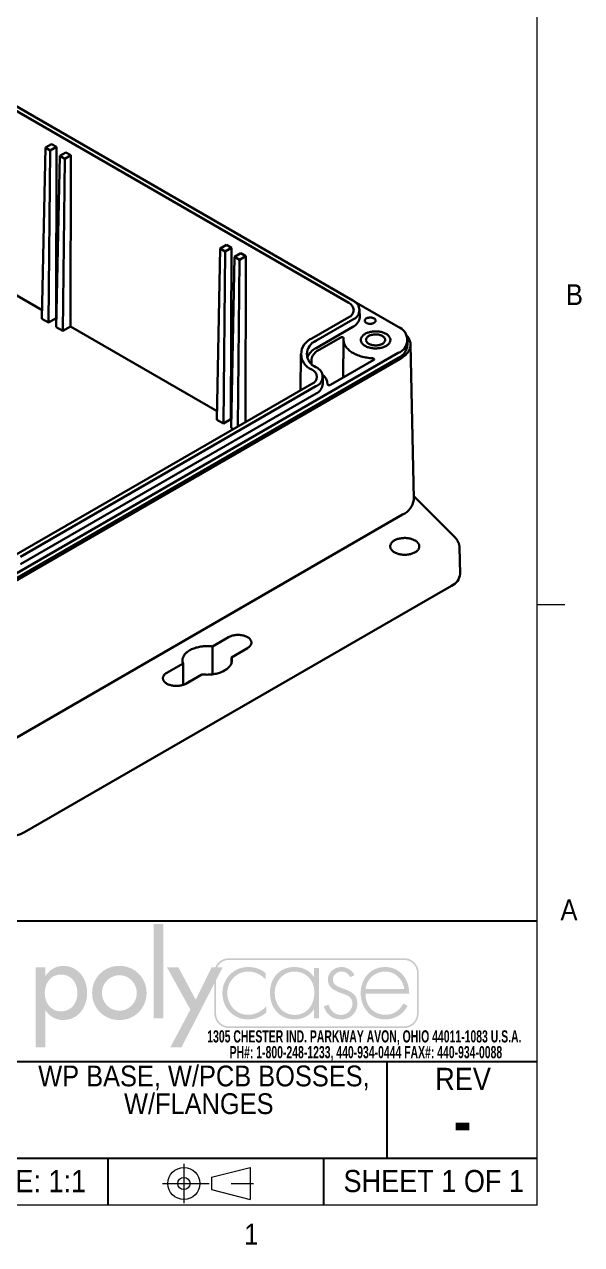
# Model space of a CAD drawing. Header units: inches. Extents: x 0.3 to 21.8, y 0.2 to 16.9.
# Drawn here: x 19.21 to 21.72, y 0.23 to 5.74 of the extents above; entities that cross this region are included whole.
import ezdxf

# ---------------------------------------------------------------- set-up
doc = ezdxf.new("R2010")
doc.units = ezdxf.units.IN
doc.header["$MEASUREMENT"] = 0
doc.linetypes.add('SLD-Center', pattern=[0.75, 0.6, -0.05, 0.05, -0.05])
doc.linetypes.add('SLD-Solid', pattern=[0])
doc.layers.add('FORMAT', color=7, linetype='SLD-Solid')
doc.layers.add('SLD-0', color=7, linetype='SLD-Solid')
doc.styles.add('SLDTEXTSTYLE0', font='GOTHICB.TTF', dxfattribs={"width": 0.639595})
doc.styles.add('SLDTEXTSTYLE1', font='GOTHIC.TTF', dxfattribs={"width": 0.913})
doc.styles.add('SLDTEXTSTYLE2', font='GOTHICB.TTF', dxfattribs={"width": 0.913})

# ---------------------------------------------------------------- blocks, each defined once
blk = doc.blocks.new('ThirdAngleProjectionBlock')
at = {"color": 7, "linetype": 'SLD-Center', "lineweight": 0}
for p, q in [((0.275, 0.506), (0.275, 0)), ((0, 0.253), (1.202, 0.253))]:
    blk.add_line(p, q, dxfattribs=at)
at = {"color": 7, "linetype": 'SLD-Solid', "lineweight": 0}
for p, q in [((0.632, 0.332), (1.13, 0.459)), ((0.632, 0.332), (0.632, 0.174)), ((1.13, 0.459), (1.13, 0.048)), ((0.632, 0.174), (1.13, 0.048))]:
    blk.add_line(p, q, dxfattribs=at)
for radius in [0.206, 0.0789]:
    blk.add_circle((0.275, 0.253), radius, dxfattribs=at)
blk = doc.blocks.new('SW_NOTE_0')
at = {"color": 0, "linetype": 'Continuous', "lineweight": 0, "char_height": 0.055, "attachment_point": 2, "style": 'SLDTEXTSTYLE0'}
for s, insert in [('1305 CHESTER IND. PARKWAY AVON, OHIO 44011-1083 U.S.A. ', (0.7495, 0.0703)), ('PH#: 1-800-248-1233, 440-934-0444 FAX#: 440-934-0088', (0.7564, -0.0009))]:
    blk.add_mtext(s, dxfattribs=dict(at, insert=insert))
blk = doc.blocks.new('Block2')
at = {"linetype": 'Continuous'}
blk.add_hatch(color=7, dxfattribs=at).paths.add_polyline_path([(1.559, 0.355), (1.559, 1.505), (1.44, 1.505), (1.44, 0.355)], flags=0)
h = blk.add_hatch(color=7, dxfattribs=at)
edge = h.paths.add_edge_path(flags=0)
edge.add_spline(control_points=[(4.669, 0.413), (4.669, 0.316), (4.59, 0.237), (4.493, 0.237)], knot_values=[7, 7, 7, 7, 8, 8, 8, 8], weights=[1, 1, 1, 1], degree=3, periodic=0)
edge.add_line((4.493, 0.237), (2.356, 0.237))
edge.add_spline(control_points=[(2.356, 0.237), (2.259, 0.237), (2.18, 0.316), (2.18, 0.413)], knot_values=[1, 1, 1, 1, 2, 2, 2, 2], weights=[1, 1, 1, 1], degree=3, periodic=0)
edge.add_line((2.18, 0.413), (2.18, 0.781))
edge.add_line((2.18, 0.781), (1.778, 0))
edge.add_line((1.778, 0), (1.643, 0))
edge.add_line((1.643, 0), (1.887, 0.461))
edge.add_line((1.887, 0.461), (1.603, 0.975))
edge.add_line((1.603, 0.975), (1.742, 0.975))
edge.add_line((1.742, 0.975), (1.952, 0.582))
edge.add_line((1.952, 0.582), (2.146, 0.975))
edge.add_line((2.146, 0.975), (2.192, 0.975))
edge.add_spline(control_points=[(2.192, 0.975), (2.218, 1.041), (2.282, 1.087), (2.356, 1.087)], knot_values=[3.233464, 3.233464, 3.233464, 3.233464, 4, 4, 4, 4], weights=[1, 1, 1, 1], degree=3, periodic=0)
edge.add_line((2.356, 1.087), (4.493, 1.087))
edge.add_spline(control_points=[(4.493, 1.087), (4.59, 1.087), (4.669, 1.008), (4.669, 0.911)], knot_values=[5, 5, 5, 5, 6, 6, 6, 6], weights=[1, 1, 1, 1], degree=3, periodic=0)
edge.add_line((4.669, 0.911), (4.669, 0.413))
edge = h.paths.add_edge_path(flags=0)
edge.add_line((2.215, 0.975), (2.28, 0.975))
edge.add_line((2.28, 0.975), (2.201, 0.821))
edge.add_line((2.201, 0.821), (2.201, 0.413))
edge.add_spline(control_points=[(2.201, 0.413), (2.201, 0.327), (2.271, 0.258), (2.356, 0.258)], knot_values=[2, 2, 2, 2, 3, 3, 3, 3], weights=[1, 1, 1, 1], degree=3, periodic=0)
edge.add_line((2.356, 0.258), (4.493, 0.258))
edge.add_spline(control_points=[(4.493, 0.258), (4.579, 0.258), (4.649, 0.327), (4.649, 0.413)], knot_values=[4, 4, 4, 4, 5, 5, 5, 5], weights=[1, 1, 1, 1], degree=3, periodic=0)
edge.add_line((4.649, 0.413), (4.649, 0.911))
edge.add_spline(control_points=[(4.649, 0.911), (4.649, 0.997), (4.579, 1.066), (4.493, 1.066)], knot_values=[6, 6, 6, 6, 7, 7, 7, 7], weights=[1, 1, 1, 1], degree=3, periodic=0)
edge.add_line((4.493, 1.066), (2.356, 1.066))
edge.add_spline(control_points=[(2.356, 1.066), (2.293, 1.066), (2.239, 1.029), (2.215, 0.975)], knot_values=[0, 0, 0, 0, 0.732403, 0.732403, 0.732403, 0.732403], weights=[1, 1, 1, 1], degree=3, periodic=0)
h = blk.add_hatch(color=7, dxfattribs=at)
edge = h.paths.add_edge_path(flags=0)
edge.add_spline(control_points=[(0.122, 0.452), (0.17, 0.382), (0.245, 0.334), (0.333, 0.334)], knot_values=[4, 4, 4, 4, 5, 5, 5, 5], weights=[1, 1, 1, 1], degree=3, periodic=0)
edge.add_spline(control_points=[(0.333, 0.334), (0.523, 0.334), (0.629, 0.492), (0.629, 0.669)], knot_values=[3, 3, 3, 3, 4, 4, 4, 4], weights=[1, 1, 1, 1], degree=3, periodic=0)
edge.add_spline(control_points=[(0.629, 0.669), (0.629, 0.839), (0.517, 0.994), (0.338, 0.994)], knot_values=[2, 2, 2, 2, 3, 3, 3, 3], weights=[1, 1, 1, 1], degree=3, periodic=0)
edge.add_spline(control_points=[(0.338, 0.994), (0.245, 0.994), (0.171, 0.946), (0.122, 0.872)], knot_values=[1, 1, 1, 1, 2, 2, 2, 2], weights=[1, 1, 1, 1], degree=3, periodic=0)
edge.add_line((0.122, 0.872), (0.119, 0.872))
edge.add_line((0.119, 0.872), (0.119, 0.975))
edge.add_line((0.119, 0.975), (0, 0.975))
edge.add_line((0, 0.975), (0, 0))
edge.add_line((0, 0), (0.119, 0))
edge.add_line((0.119, 0), (0.119, 0.452))
edge.add_line((0.119, 0.452), (0.122, 0.452))
edge = h.paths.add_edge_path(flags=0)
edge.add_spline(control_points=[(0.113, 0.665), (0.113, 0.78), (0.185, 0.888), (0.309, 0.888), (0.437, 0.888), (0.51, 0.786), (0.51, 0.665)], knot_values=[0, 0, 0, 0, 1, 1, 1, 2, 2, 2, 2], weights=[1, 1, 1, 1, 1, 1, 1], degree=3, periodic=0)
edge.add_spline(control_points=[(0.51, 0.665), (0.51, 0.543), (0.439, 0.44), (0.309, 0.44), (0.183, 0.44), (0.113, 0.549), (0.113, 0.665)], knot_values=[2, 2, 2, 2, 3, 3, 3, 4, 4, 4, 4], weights=[1, 1, 1, 1, 1, 1, 1], degree=3, periodic=0)
h = blk.add_hatch(color=7, dxfattribs=at)
edge = h.paths.add_edge_path(flags=0)
edge.add_spline(control_points=[(0.69, 0.664), (0.69, 0.477), (0.836, 0.334), (1.022, 0.334), (1.207, 0.334), (1.353, 0.477), (1.353, 0.664)], knot_values=[0, 0, 0, 0, 1, 1, 1, 2, 2, 2, 2], weights=[1, 1, 1, 1, 1, 1, 1], degree=3, periodic=0)
edge.add_spline(control_points=[(1.353, 0.664), (1.353, 0.851), (1.207, 0.994), (1.022, 0.994), (0.836, 0.994), (0.69, 0.851), (0.69, 0.664)], knot_values=[2, 2, 2, 2, 3, 3, 3, 4, 4, 4, 4], weights=[1, 1, 1, 1, 1, 1, 1], degree=3, periodic=0)
edge = h.paths.add_edge_path(flags=0)
edge.add_spline(control_points=[(1.234, 0.664), (1.234, 0.547), (1.139, 0.448), (1.022, 0.448), (0.904, 0.448), (0.81, 0.547), (0.81, 0.664)], knot_values=[0, 0, 0, 0, 1, 1, 1, 2, 2, 2, 2], weights=[1, 1, 1, 1, 1, 1, 1], degree=3, periodic=0)
edge.add_spline(control_points=[(0.81, 0.664), (0.81, 0.782), (0.904, 0.88), (1.022, 0.88), (1.139, 0.88), (1.234, 0.782), (1.234, 0.664)], knot_values=[2, 2, 2, 2, 3, 3, 3, 4, 4, 4, 4], weights=[1, 1, 1, 1, 1, 1, 1], degree=3, periodic=0)
h = blk.add_hatch(color=7, dxfattribs=at)
edge = h.paths.add_edge_path(flags=0)
edge.add_spline(control_points=[(2.806, 0.905), (2.745, 0.957), (2.672, 0.98), (2.593, 0.98)], knot_values=[8, 8, 8, 8, 9, 9, 9, 9], weights=[1, 1, 1, 1], degree=3, periodic=0)
edge.add_spline(control_points=[(2.593, 0.98), (2.413, 0.98), (2.278, 0.84), (2.278, 0.662)], knot_values=[7, 7, 7, 7, 8, 8, 8, 8], weights=[1, 1, 1, 1], degree=3, periodic=0)
edge.add_spline(control_points=[(2.278, 0.662), (2.278, 0.484), (2.41, 0.342), (2.592, 0.342)], knot_values=[6, 6, 6, 6, 7, 7, 7, 7], weights=[1, 1, 1, 1], degree=3, periodic=0)
edge.add_spline(control_points=[(2.592, 0.342), (2.674, 0.342), (2.752, 0.372), (2.814, 0.427)], knot_values=[5, 5, 5, 5, 6, 6, 6, 6], weights=[1, 1, 1, 1], degree=3, periodic=0)
edge.add_line((2.814, 0.427), (2.814, 0.507))
edge.add_spline(control_points=[(2.814, 0.507), (2.759, 0.44), (2.676, 0.398), (2.589, 0.398)], knot_values=[3, 3, 3, 3, 4, 4, 4, 4], weights=[1, 1, 1, 1], degree=3, periodic=0)
edge.add_spline(control_points=[(2.589, 0.398), (2.445, 0.398), (2.337, 0.523), (2.337, 0.662)], knot_values=[2, 2, 2, 2, 3, 3, 3, 3], weights=[1, 1, 1, 1], degree=3, periodic=0)
edge.add_spline(control_points=[(2.337, 0.662), (2.337, 0.802), (2.446, 0.925), (2.59, 0.925)], knot_values=[1, 1, 1, 1, 2, 2, 2, 2], weights=[1, 1, 1, 1], degree=3, periodic=0)
edge.add_spline(control_points=[(2.59, 0.925), (2.678, 0.925), (2.748, 0.889), (2.806, 0.825)], knot_values=[0, 0, 0, 0, 1, 1, 1, 1], weights=[1, 1, 1, 1], degree=3, periodic=0)
edge.add_line((2.806, 0.825), (2.806, 0.905))
h = blk.add_hatch(color=7, dxfattribs=at)
edge = h.paths.add_edge_path(flags=0)
edge.add_spline(control_points=[(3.392, 0.861), (3.34, 0.938), (3.25, 0.98), (3.156, 0.98)], knot_values=[6, 6, 6, 6, 7, 7, 7, 7], weights=[1, 1, 1, 1], degree=3, periodic=0)
edge.add_spline(control_points=[(3.156, 0.98), (2.972, 0.98), (2.857, 0.844), (2.857, 0.665)], knot_values=[5, 5, 5, 5, 6, 6, 6, 6], weights=[1, 1, 1, 1], degree=3, periodic=0)
edge.add_spline(control_points=[(2.857, 0.665), (2.857, 0.486), (2.973, 0.342), (3.159, 0.342)], knot_values=[4, 4, 4, 4, 5, 5, 5, 5], weights=[1, 1, 1, 1], degree=3, periodic=0)
edge.add_spline(control_points=[(3.159, 0.342), (3.249, 0.342), (3.347, 0.387), (3.392, 0.465)], knot_values=[3, 3, 3, 3, 4, 4, 4, 4], weights=[1, 1, 1, 1], degree=3, periodic=0)
edge.add_line((3.392, 0.465), (3.395, 0.465))
edge.add_line((3.395, 0.465), (3.395, 0.355))
edge.add_line((3.395, 0.355), (3.454, 0.355))
edge.add_line((3.454, 0.355), (3.454, 0.967))
edge.add_line((3.454, 0.967), (3.395, 0.967))
edge.add_line((3.395, 0.967), (3.395, 0.861))
edge.add_line((3.395, 0.861), (3.392, 0.861))
edge = h.paths.add_edge_path(flags=0)
edge.add_spline(control_points=[(3.398, 0.672), (3.398, 0.525), (3.314, 0.397), (3.157, 0.397), (3.009, 0.397), (2.916, 0.525), (2.916, 0.665)], knot_values=[0, 0, 0, 0, 1, 1, 1, 2, 2, 2, 2], weights=[1, 1, 1, 1, 1, 1, 1], degree=3, periodic=0)
edge.add_spline(control_points=[(2.916, 0.665), (2.916, 0.798), (3.013, 0.925), (3.153, 0.925), (3.302, 0.925), (3.398, 0.814), (3.398, 0.672)], knot_values=[2, 2, 2, 2, 3, 3, 3, 4, 4, 4, 4], weights=[1, 1, 1, 1, 1, 1, 1], degree=3, periodic=0)
h = blk.add_hatch(color=7, dxfattribs=at)
edge = h.paths.add_edge_path(flags=0)
edge.add_spline(control_points=[(3.731, 0.98), (3.793, 0.98), (3.861, 0.939), (3.887, 0.882)], knot_values=[11, 11, 11, 11, 12, 12, 12, 12], weights=[1, 1, 1, 1], degree=3, periodic=0)
edge.add_line((3.887, 0.882), (3.836, 0.856))
edge.add_spline(control_points=[(3.836, 0.856), (3.816, 0.898), (3.776, 0.925), (3.728, 0.925)], knot_values=[0, 0, 0, 0, 1, 1, 1, 1], weights=[1, 1, 1, 1], degree=3, periodic=0)
edge.add_spline(control_points=[(3.728, 0.925), (3.677, 0.925), (3.624, 0.882), (3.624, 0.829)], knot_values=[1, 1, 1, 1, 2, 2, 2, 2], weights=[1, 1, 1, 1], degree=3, periodic=0)
edge.add_spline(control_points=[(3.624, 0.829), (3.624, 0.682), (3.922, 0.754), (3.922, 0.533)], knot_values=[2, 2, 2, 2, 3, 3, 3, 3], weights=[1, 1, 1, 1], degree=3, periodic=0)
edge.add_spline(control_points=[(3.922, 0.533), (3.922, 0.42), (3.834, 0.342), (3.724, 0.342)], knot_values=[3, 3, 3, 3, 4, 4, 4, 4], weights=[1, 1, 1, 1], degree=3, periodic=0)
edge.add_spline(control_points=[(3.724, 0.342), (3.622, 0.342), (3.539, 0.404), (3.514, 0.503)], knot_values=[4, 4, 4, 4, 5, 5, 5, 5], weights=[1, 1, 1, 1], degree=3, periodic=0)
edge.add_line((3.514, 0.503), (3.572, 0.522))
edge.add_spline(control_points=[(3.572, 0.522), (3.595, 0.449), (3.644, 0.397), (3.724, 0.397)], knot_values=[6, 6, 6, 6, 7, 7, 7, 7], weights=[1, 1, 1, 1], degree=3, periodic=0)
edge.add_spline(control_points=[(3.724, 0.397), (3.801, 0.397), (3.862, 0.458), (3.862, 0.535)], knot_values=[7, 7, 7, 7, 8, 8, 8, 8], weights=[1, 1, 1, 1], degree=3, periodic=0)
edge.add_spline(control_points=[(3.862, 0.535), (3.862, 0.611), (3.804, 0.635), (3.743, 0.656)], knot_values=[8, 8, 8, 8, 9, 9, 9, 9], weights=[1, 1, 1, 1], degree=3, periodic=0)
edge.add_spline(control_points=[(3.743, 0.656), (3.659, 0.686), (3.564, 0.722), (3.564, 0.825)], knot_values=[9, 9, 9, 9, 10, 10, 10, 10], weights=[1, 1, 1, 1], degree=3, periodic=0)
edge.add_spline(control_points=[(3.564, 0.825), (3.564, 0.918), (3.642, 0.98), (3.731, 0.98)], knot_values=[10, 10, 10, 10, 11, 11, 11, 11], weights=[1, 1, 1, 1], degree=3, periodic=0)
h = blk.add_hatch(color=7, dxfattribs=at)
edge = h.paths.add_edge_path(flags=0)
edge.add_spline(control_points=[(4.554, 0.656), (4.555, 0.832), (4.445, 0.98), (4.26, 0.98)], knot_values=[6, 6, 6, 6, 7, 7, 7, 7], weights=[1, 1, 1, 1], degree=3, periodic=0)
edge.add_spline(control_points=[(4.26, 0.98), (4.081, 0.98), (3.963, 0.833), (3.963, 0.662)], knot_values=[5, 5, 5, 5, 6, 6, 6, 6], weights=[1, 1, 1, 1], degree=3, periodic=0)
edge.add_spline(control_points=[(3.963, 0.662), (3.963, 0.489), (4.078, 0.342), (4.26, 0.342)], knot_values=[4, 4, 4, 4, 5, 5, 5, 5], weights=[1, 1, 1, 1], degree=3, periodic=0)
edge.add_spline(control_points=[(4.26, 0.342), (4.38, 0.342), (4.478, 0.401), (4.534, 0.507)], knot_values=[3, 3, 3, 3, 4, 4, 4, 4], weights=[1, 1, 1, 1], degree=3, periodic=0)
edge.add_line((4.534, 0.507), (4.484, 0.537))
edge.add_spline(control_points=[(4.484, 0.537), (4.44, 0.454), (4.363, 0.398), (4.268, 0.398)], knot_values=[1, 1, 1, 1, 2, 2, 2, 2], weights=[1, 1, 1, 1], degree=3, periodic=0)
edge.add_spline(control_points=[(4.268, 0.398), (4.126, 0.398), (4.019, 0.501), (4.023, 0.656)], knot_values=[0, 0, 0, 0, 1, 1, 1, 1], weights=[1, 1, 1, 1], degree=3, periodic=0)
edge.add_line((4.023, 0.656), (4.554, 0.656))
edge = h.paths.add_edge_path(flags=0)
edge.add_spline(control_points=[(4.023, 0.712), (4.033, 0.827), (4.136, 0.925), (4.261, 0.925)], knot_values=[1, 1, 1, 1, 2, 2, 2, 2], weights=[1, 1, 1, 1], degree=3, periodic=0)
edge.add_spline(control_points=[(4.261, 0.925), (4.387, 0.925), (4.48, 0.824), (4.494, 0.712)], knot_values=[0, 0, 0, 0, 1, 1, 1, 1], weights=[1, 1, 1, 1], degree=3, periodic=0)
edge.add_line((4.494, 0.712), (4.023, 0.712))
blk = doc.blocks.new('POLYCASE LOGO')
at = {"color": 7, "linetype": 'Continuous', "xscale": 0.37, "yscale": 0.37, "zscale": 0.37}
blk.add_blockref('Block2', (0.1015, -0.5714), dxfattribs=at)
at = {"color": 7, "linetype": 'Continuous', "lineweight": 0}
blk.add_blockref('SW_NOTE_0', (0.8349, -0.5644), dxfattribs=at)
blk = doc.blocks.new('SW_NOTE_3')
at = {"layer": 'FORMAT', "color": 0, "char_height": 0.09375, "attachment_point": 2, "style": 'SLDTEXTSTYLE1'}
for s, insert in [('WP BASE, W/PCB BOSSES, ', (0.7646, 0.1198)), ('W/FLANGES', (0.7413, -0.0052))]:
    blk.add_mtext(s, dxfattribs=dict(at, insert=insert))

msp = doc.modelspace()

# ---------------------------------------------------------------- linework, layer by layer
at = {"color": 7, "linetype": 'SLD-Solid', "lineweight": 0}
for p, q in [((21.52288, 0.4106), (21.52288, 16.6606)), ((21.52288, 3.1196), (21.64788, 3.1196)), ((21.52288, 0.4106), (0.52288, 0.4106))]:
    msp.add_line(p, q, dxfattribs=at)
at = {"color": 7, "linetype": 'SLD-Solid', "lineweight": 30}
for p, q in [((20.67361, 4.48059), (18.08109, 5.97722)), ((20.69198, 4.4912), (18.09946, 5.98783)), ((19.29004, 4.40919), (19.30547, 5.18097)), ((19.33331, 5.19704), (19.30547, 5.18097)), ((19.32774, 5.16812), (19.30547, 5.18097)), ((19.35558, 5.18419), (19.32774, 5.16812)), ((19.33331, 5.19704), (19.35558, 5.18419)), ((19.35558, 5.18419), (19.35361, 4.41134)), ((19.31997, 4.39192), (19.32774, 5.16812)), ((19.355, 4.3717), (19.37043, 5.14347)), ((19.39826, 5.15954), (19.37043, 5.14347)), ((19.37043, 5.14347), (19.3927, 5.13062)), ((19.38493, 4.35442), (19.3927, 5.13062)), ((19.42054, 5.14669), (19.3927, 5.13062)), ((19.42054, 5.14669), (19.39826, 5.15954)), ((19.42054, 5.14669), (19.41856, 4.37384)), ((18.6298, 4.82918), (19.29081, 4.44759)), ((20.12207, 4.7417), (20.09424, 4.72563)), ((20.12207, 4.7417), (20.14435, 4.72884)), ((20.07881, 3.95385), (20.09424, 4.72563)), ((20.11651, 4.71277), (20.09424, 4.72563)), ((20.10874, 3.93657), (20.11651, 4.71277)), ((20.14435, 4.72884), (20.11651, 4.71277)), ((20.14435, 4.72884), (20.14237, 3.95599)), ((20.14377, 3.91635), (20.15919, 4.68813)), ((20.18703, 4.7042), (20.15919, 4.68813)), ((20.15919, 4.68813), (20.18146, 4.67527)), ((20.2093, 4.69134), (20.18146, 4.67527)), ((20.2093, 4.69134), (20.18703, 4.7042)), ((20.2093, 4.69134), (20.20739, 3.94199)), ((20.17393, 3.92268), (20.18146, 4.67527)), ((20.8968, 4.37264), (20.69807, 4.48737)), ((19.29004, 4.40919), (19.31997, 4.39192)), ((19.31997, 4.39192), (19.35361, 4.41134)), ((19.35361, 4.41134), (19.35577, 4.41009)), ((20.50746, 4.31986), (20.67361, 4.41578)), ((20.52583, 4.30926), (20.69198, 4.40518)), ((20.72318, 4.41642), (20.72284, 4.44856)), ((19.38493, 4.35442), (19.355, 4.3717)), ((19.38493, 4.35442), (19.41856, 4.37384)), ((19.41856, 4.37384), (20.07958, 3.99224)), ((20.52607, 4.27697), (20.69222, 4.37289)), ((20.54052, 4.26863), (20.63751, 4.32462)), ((20.65037, 4.31423), (20.64854, 4.14362)), ((20.93908, 4.29228), (20.93908, 4.31372)), ((20.96708, 3.59673), (20.95219, 4.29341)), ((18.87704, 3.08881), (20.8968, 4.25479)), ((20.4573, 4.25056), (20.45553, 4.08524)), ((18.87704, 3.06737), (20.8968, 4.23336)), ((18.88632, 3.06202), (20.90608, 4.228)), ((20.78606, 4.22301), (20.59087, 4.11032)), ((20.55703, 4.11585), (20.55669, 4.148)), ((19.17449, 3.34571), (20.50746, 4.11522)), ((19.19286, 3.33511), (20.52583, 4.10461)), ((20.5775, 4.11293), (20.57747, 4.11593)), ((19.19311, 3.30282), (20.52607, 4.07233)), ((20.07881, 3.95385), (20.10874, 3.93657)), ((20.10874, 3.93657), (20.14237, 3.95599)), ((20.14237, 3.95599), (20.14454, 3.95474)), ((20.15337, 3.91081), (20.14377, 3.91635)), ((21.15169, 3.42375), (20.96683, 3.60859)), ((20.96701, 3.59272), (20.96706, 3.59673)), ((18.89685, 2.35942), (20.91661, 3.5254)), ((21.17562, 3.25868), (21.17309, 3.37691)), ((21.13719, 3.20417), (19.21198, 2.09277)), ((20.1319, 2.97313), (20.05903, 2.93106)), ((20.05903, 2.93106), (20.05903, 2.8052)), ((20.14441, 2.88178), (20.21727, 2.92384)), ((20.14441, 2.88178), (20.14441, 2.85448)), ((19.92638, 2.85448), (19.85351, 2.81242)), ((19.92638, 2.85448), (19.92638, 2.75759)), ((20.10142, 2.81623), (20.1253, 2.83001)), ((19.93888, 2.76313), (20.01175, 2.8052))]:
    msp.add_line(p, q, dxfattribs=at)
at = {"color": 7, "linetype": 'SLD-Solid', "lineweight": 30, "flags": 128}
for points in [[(20.78776, 4.41038), (20.78958, 4.40921), (20.79116, 4.40793), (20.79248, 4.40656), (20.79354, 4.40512), (20.79431, 4.40362), (20.7948, 4.40207), (20.79499, 4.40051), (20.79487, 4.39894), (20.79446, 4.39739), (20.79376, 4.39587), (20.79277, 4.39441), (20.79151, 4.39302), (20.78999, 4.39172), (20.78824, 4.39052), (20.78626, 4.38944), (20.7841, 4.3885), (20.78176, 4.38769), (20.77929, 4.38704), (20.77671, 4.38656), (20.77405, 4.38623), (20.77134, 4.38608), (20.76862, 4.3861), (20.76593, 4.3863), (20.76328, 4.38666), (20.76073, 4.38719), (20.75828, 4.38788), (20.75599, 4.38872), (20.75387, 4.3897), (20.75195, 4.39081), (20.75025, 4.39204), (20.74879, 4.39336), (20.7476, 4.39477), (20.74668, 4.39625), (20.74605, 4.39777), (20.74571, 4.39933), (20.74568, 4.4009), (20.74594, 4.40246), (20.7465, 4.404), (20.74734, 4.40549), (20.74847, 4.40691), (20.74986, 4.40826), (20.7515, 4.40951), (20.75337, 4.41065), (20.75544, 4.41167), (20.7577, 4.41254), (20.7601, 4.41327), (20.76263, 4.41384), (20.76526, 4.41425), (20.76795, 4.41448), (20.77066, 4.41455), (20.77337, 4.41444), (20.77605, 4.41416), (20.77865, 4.41371), (20.78116, 4.4131), (20.78353, 4.41234), (20.78574, 4.41143), (20.78776, 4.41038)], [(20.74758, 4.2865), (20.75084, 4.28475), (20.75429, 4.28312), (20.75792, 4.28163), (20.76171, 4.28028), (20.76565, 4.27908), (20.76973, 4.27804), (20.77391, 4.27715), (20.77819, 4.27643), (20.78254, 4.27588), (20.78694, 4.27549), (20.79138, 4.27528), (20.79584, 4.27524), (20.80029, 4.27536), (20.80471, 4.27566), (20.80909, 4.27613), (20.81341, 4.27677), (20.81764, 4.27758), (20.82177, 4.27854), (20.82578, 4.27966), (20.82965, 4.28094), (20.83337, 4.28236), (20.83691, 4.28392), (20.84026, 4.28561), (20.84341, 4.28743), (20.84634, 4.28936), (20.84905, 4.29141), (20.85151, 4.29355), (20.85371, 4.29579), (20.85566, 4.2981), (20.85733, 4.30049), (20.85872, 4.30293), (20.85982, 4.30542), (20.86064, 4.30795), (20.86116, 4.3105), (20.86138, 4.31307), (20.86131, 4.31564), (20.86093, 4.31821), (20.86027, 4.32075), (20.85931, 4.32326), (20.85806, 4.32573), (20.85653, 4.32815), (20.85472, 4.3305), (20.85264, 4.33277), (20.85031, 4.33496), (20.84773, 4.33706), (20.84491, 4.33905), (20.84186, 4.34093), (20.83861, 4.34269), (20.83516, 4.34431), (20.83153, 4.3458), (20.82773, 4.34715), (20.82379, 4.34835), (20.81972, 4.34939), (20.81554, 4.35028), (20.81126, 4.351), (20.80691, 4.35155), (20.8025, 4.35194), (20.79806, 4.35215), (20.79361, 4.3522), (20.78916, 4.35207), (20.78473, 4.35177), (20.78035, 4.3513), (20.77604, 4.35066), (20.7718, 4.34986), (20.76767, 4.34889), (20.76367, 4.34777), (20.75979, 4.3465), (20.75608, 4.34508), (20.75254, 4.34352), (20.74918, 4.34182), (20.74603, 4.34001), (20.7431, 4.33807), (20.7404, 4.33602), (20.73794, 4.33388), (20.73573, 4.33165), (20.73379, 4.32933), (20.73212, 4.32695), (20.73073, 4.3245), (20.72962, 4.32201), (20.72881, 4.31948), (20.72829, 4.31693), (20.72807, 4.31436), (20.72814, 4.31179), (20.72851, 4.30922), (20.72918, 4.30668), (20.73014, 4.30417), (20.73139, 4.3017), (20.73292, 4.29929), (20.73473, 4.29693), (20.7368, 4.29466), (20.73914, 4.29247), (20.74172, 4.29037), (20.74454, 4.28838), (20.74758, 4.2865)], [(20.74758, 4.2865), (20.75084, 4.28475), (20.75429, 4.28312), (20.75792, 4.28163), (20.76171, 4.28028), (20.76565, 4.27908), (20.76973, 4.27804), (20.77391, 4.27715), (20.77819, 4.27643), (20.78254, 4.27588), (20.78694, 4.27549), (20.79138, 4.27528), (20.79584, 4.27524), (20.80029, 4.27536), (20.80471, 4.27566), (20.80909, 4.27613), (20.81341, 4.27677), (20.81764, 4.27758), (20.82177, 4.27854), (20.82578, 4.27966), (20.82965, 4.28094), (20.83337, 4.28236), (20.83691, 4.28392), (20.84026, 4.28561), (20.84341, 4.28743), (20.84634, 4.28936), (20.84905, 4.29141), (20.85151, 4.29355), (20.85371, 4.29579), (20.85566, 4.2981), (20.85733, 4.30049), (20.85872, 4.30293), (20.85982, 4.30542), (20.86064, 4.30795), (20.86116, 4.3105), (20.86138, 4.31307), (20.86131, 4.31564), (20.86093, 4.31821), (20.86027, 4.32075), (20.85931, 4.32326), (20.85806, 4.32573), (20.85653, 4.32815), (20.85472, 4.3305), (20.85264, 4.33277), (20.85031, 4.33496), (20.84773, 4.33706), (20.84491, 4.33905), (20.84186, 4.34093), (20.83861, 4.34269), (20.83516, 4.34431), (20.83153, 4.3458), (20.82773, 4.34715), (20.82379, 4.34835), (20.81972, 4.34939), (20.81554, 4.35028), (20.81126, 4.351), (20.80691, 4.35155), (20.8025, 4.35194), (20.79806, 4.35215), (20.79361, 4.3522), (20.78916, 4.35207), (20.78473, 4.35177), (20.78035, 4.3513), (20.77604, 4.35066), (20.7718, 4.34986), (20.76767, 4.34889), (20.76367, 4.34777), (20.75979, 4.3465), (20.75608, 4.34508), (20.75254, 4.34352), (20.74918, 4.34182), (20.74603, 4.34001), (20.7431, 4.33807), (20.7404, 4.33602), (20.73794, 4.33388), (20.73573, 4.33165), (20.73379, 4.32933), (20.73212, 4.32695), (20.73073, 4.3245), (20.72962, 4.32201), (20.72881, 4.31948), (20.72829, 4.31693), (20.72807, 4.31436), (20.72814, 4.31179), (20.72851, 4.30922), (20.72918, 4.30668), (20.73014, 4.30417), (20.73139, 4.3017), (20.73292, 4.29929), (20.73473, 4.29693), (20.7368, 4.29466), (20.73914, 4.29247), (20.74172, 4.29037), (20.74454, 4.28838), (20.74758, 4.2865)], [(20.63751, 4.32462), (20.63875, 4.3252), (20.64017, 4.32563), (20.64171, 4.32588), (20.6433, 4.32595), (20.64489, 4.32583), (20.6464, 4.32552), (20.64778, 4.32505), (20.64896, 4.32442), (20.64989, 4.32367), (20.65055, 4.32283), (20.6509, 4.32193), (20.65092, 4.321)], [(20.65092, 4.321), (20.65049, 4.31718), (20.65037, 4.31334), (20.65055, 4.30951), (20.65104, 4.30569), (20.65183, 4.30188), (20.65292, 4.29809), (20.65432, 4.29435), (20.65601, 4.29064), (20.658, 4.28698), (20.66027, 4.28337), (20.66283, 4.27984), (20.66567, 4.27637), (20.66879, 4.27298), (20.67217, 4.26968), (20.67581, 4.26647), (20.6797, 4.26336), (20.68383, 4.26036), (20.6882, 4.25747), (20.6928, 4.2547), (20.69761, 4.25206), (20.70262, 4.24954), (20.70784, 4.24717), (20.71323, 4.24493), (20.7188, 4.24284), (20.72453, 4.2409), (20.73041, 4.23911), (20.73642, 4.23748), (20.74256, 4.23601), (20.74881, 4.23471), (20.75515, 4.23357), (20.76158, 4.23261), (20.76808, 4.23181), (20.77463, 4.23119), (20.78123, 4.23075)], [(20.7641, 4.29604), (20.76677, 4.29462), (20.76964, 4.29334), (20.77268, 4.2922), (20.77587, 4.29121), (20.7792, 4.29038), (20.78264, 4.28971), (20.78616, 4.28921), (20.78974, 4.28888), (20.79336, 4.28873), (20.79699, 4.28875), (20.8006, 4.28895), (20.80417, 4.28932), (20.80767, 4.28986), (20.81109, 4.29057), (20.81438, 4.29144), (20.81754, 4.29247), (20.82054, 4.29365), (20.82336, 4.29496), (20.82598, 4.29641), (20.82838, 4.29798), (20.83054, 4.29966), (20.83245, 4.30144), (20.8341, 4.30331), (20.83547, 4.30525), (20.83655, 4.30725), (20.83735, 4.30929), (20.83784, 4.31136), (20.83803, 4.31345), (20.83791, 4.31555), (20.8375, 4.31763), (20.83678, 4.31968), (20.83577, 4.32169), (20.83447, 4.32365), (20.83289, 4.32553), (20.83104, 4.32733), (20.82894, 4.32904), (20.8266, 4.33064), (20.82404, 4.33212), (20.82127, 4.33347), (20.81831, 4.33468), (20.81519, 4.33575), (20.81192, 4.33666), (20.80854, 4.33741), (20.80505, 4.338), (20.8015, 4.33841), (20.79789, 4.33865), (20.79427, 4.33872), (20.79065, 4.33861), (20.78705, 4.33832), (20.78351, 4.33786), (20.78005, 4.33724), (20.77669, 4.33645), (20.77346, 4.3355), (20.77038, 4.33439), (20.76747, 4.33315), (20.76475, 4.33176), (20.76224, 4.33025), (20.75995, 4.32862), (20.75792, 4.32689), (20.75614, 4.32507), (20.75463, 4.32316), (20.7534, 4.32119), (20.75246, 4.31917), (20.75182, 4.31711), (20.75147, 4.31502), (20.75144, 4.31293), (20.7517, 4.31084), (20.75227, 4.30877), (20.75313, 4.30674), (20.75429, 4.30476), (20.75573, 4.30284), (20.75745, 4.30099), (20.75942, 4.29923), (20.76164, 4.29758), (20.7641, 4.29604)], [(20.90608, 4.228), (20.91083, 4.23087), (20.91536, 4.23385), (20.91966, 4.23694), (20.92372, 4.24014), (20.92754, 4.24344), (20.9311, 4.24683), (20.93441, 4.25031), (20.93745, 4.25386), (20.94022, 4.25749), (20.94271, 4.26119), (20.94491, 4.26495), (20.94684, 4.26875), (20.94847, 4.27261), (20.94981, 4.2765), (20.95086, 4.28042), (20.9516, 4.28436), (20.95205, 4.28832), (20.9522, 4.29228), (20.95205, 4.29625), (20.9516, 4.30021), (20.95086, 4.30415), (20.94981, 4.30807), (20.94847, 4.31196), (20.94684, 4.31581), (20.94491, 4.31962), (20.94271, 4.32338), (20.94022, 4.32707), (20.93745, 4.33071), (20.93483, 4.3338)], [(20.78123, 4.23075), (20.78282, 4.23056), (20.78431, 4.2302), (20.78563, 4.22966), (20.78674, 4.22899), (20.78759, 4.22819), (20.78814, 4.22731), (20.78836, 4.22639), (20.78826, 4.22546), (20.78783, 4.22456), (20.78708, 4.22373), (20.78606, 4.22301)], [(20.59087, 4.11032), (20.58966, 4.10975), (20.58829, 4.10933), (20.58679, 4.10907), (20.58524, 4.10899), (20.58369, 4.10909), (20.5822, 4.10936), (20.58083, 4.1098), (20.57964, 4.11038), (20.57868, 4.11108), (20.57797, 4.11189), (20.57755, 4.11275), (20.57743, 4.11365)], [(20.97263, 3.40919), (20.96939, 3.41093), (20.96596, 3.41255), (20.96234, 3.41403), (20.95856, 3.41537), (20.95463, 3.41655), (20.95058, 3.41758), (20.94641, 3.41845), (20.94214, 3.41915), (20.93781, 3.41969), (20.93342, 3.42005), (20.929, 3.42025), (20.92457, 3.42027), (20.92015, 3.42012), (20.91575, 3.4198), (20.9114, 3.4193), (20.90712, 3.41864), (20.90293, 3.41781), (20.89884, 3.41682), (20.89488, 3.41568), (20.89106, 3.41438), (20.8874, 3.41293), (20.88392, 3.41135), (20.88063, 3.40964), (20.87755, 3.4078), (20.87469, 3.40584), (20.87206, 3.40378), (20.86969, 3.40162), (20.86757, 3.39937), (20.86572, 3.39705), (20.86415, 3.39465), (20.86285, 3.39221), (20.86185, 3.38971), (20.86114, 3.38719), (20.86073, 3.38464), (20.86062, 3.38208), (20.86081, 3.37953), (20.86129, 3.37698), (20.86208, 3.37446), (20.86315, 3.37198), (20.86451, 3.36955), (20.86616, 3.36717), (20.86807, 3.36486), (20.87026, 3.36264), (20.8727, 3.3605), (20.87538, 3.35846), (20.8783, 3.35654), (20.88143, 3.35473), (20.88477, 3.35304), (20.8883, 3.3515), (20.892, 3.35009), (20.89585, 3.34883), (20.89985, 3.34772), (20.90397, 3.34677), (20.90818, 3.34598), (20.91248, 3.34536), (20.91685, 3.34491), (20.92125, 3.34463), (20.92568, 3.34452), (20.93011, 3.34459), (20.93452, 3.34483), (20.9389, 3.34523), (20.94322, 3.34581), (20.94746, 3.34656), (20.9516, 3.34747), (20.95563, 3.34854), (20.95952, 3.34976), (20.96326, 3.35113), (20.96684, 3.35264), (20.97022, 3.3543), (20.97341, 3.35607), (20.97638, 3.35797), (20.97912, 3.35998), (20.98163, 3.36209), (20.98387, 3.3643), (20.98586, 3.36659), (20.98757, 3.36895), (20.98901, 3.37137), (20.99015, 3.37384), (20.99101, 3.37635), (20.99157, 3.37889), (20.99183, 3.38144), (20.99179, 3.384), (20.99146, 3.38655), (20.99082, 3.38909), (20.98989, 3.39159), (20.98867, 3.39405), (20.98717, 3.39645), (20.98539, 3.3988), (20.98334, 3.40106), (20.98102, 3.40325), (20.97846, 3.40534), (20.97566, 3.40732), (20.97263, 3.40919)], [(20.21727, 2.92384), (20.22021, 2.92566), (20.22291, 2.9276), (20.22537, 2.92964), (20.22757, 2.93178), (20.2295, 2.93401), (20.23115, 2.93631), (20.23251, 2.93867), (20.23357, 2.94108), (20.23434, 2.94353), (20.2348, 2.946), (20.23495, 2.94848), (20.2348, 2.95097), (20.23434, 2.95344), (20.23357, 2.95589), (20.23251, 2.9583), (20.23115, 2.96066), (20.2295, 2.96296), (20.22757, 2.96519), (20.22537, 2.96733), (20.22291, 2.96937), (20.22021, 2.97131), (20.21727, 2.97313), (20.21412, 2.97482), (20.21076, 2.97638), (20.20722, 2.9778), (20.20352, 2.97907), (20.19966, 2.98018), (20.19568, 2.98114), (20.19159, 2.98192), (20.18742, 2.98254), (20.18318, 2.98298), (20.17889, 2.98325), (20.17459, 2.98333), (20.17028, 2.98325), (20.16599, 2.98298), (20.16175, 2.98254), (20.15758, 2.98192), (20.15349, 2.98114), (20.14951, 2.98018), (20.14566, 2.97907), (20.14195, 2.9778), (20.13841, 2.97638), (20.13505, 2.97482), (20.1319, 2.97313)], [(20.05903, 2.93106), (20.05327, 2.93169), (20.04746, 2.93215), (20.04162, 2.93242), (20.03575, 2.93252), (20.02989, 2.93245), (20.02404, 2.93219), (20.01823, 2.93176), (20.01246, 2.93115), (20.00675, 2.93037), (20.00113, 2.92941), (19.9956, 2.92829), (19.99018, 2.927), (19.98488, 2.92554), (19.97972, 2.92393), (19.97472, 2.92217), (19.96988, 2.92025), (19.96523, 2.91819), (19.96077, 2.91599), (19.95652, 2.91366), (19.95248, 2.91121), (19.94867, 2.90863), (19.9451, 2.90595), (19.94179, 2.90316), (19.93873, 2.90027), (19.93594, 2.89729), (19.93342, 2.89423), (19.93118, 2.8911), (19.92924, 2.88791), (19.92758, 2.88466), (19.92623, 2.88137), (19.92517, 2.87804), (19.92442, 2.87468), (19.92398, 2.8713), (19.92384, 2.86792), (19.92402, 2.86454), (19.9245, 2.86116), (19.92529, 2.85781), (19.92638, 2.85448)], [(20.01175, 2.8052), (20.01751, 2.80457), (20.02332, 2.80411), (20.02917, 2.80383), (20.03503, 2.80373), (20.04089, 2.80381), (20.04674, 2.80407), (20.05255, 2.8045), (20.05832, 2.80511), (20.06403, 2.80589), (20.06965, 2.80685), (20.07519, 2.80797), (20.08061, 2.80926), (20.0859, 2.81071), (20.09106, 2.81233), (20.09606, 2.81409), (20.1009, 2.81601), (20.10555, 2.81807), (20.11001, 2.82026), (20.11427, 2.8226), (20.1183, 2.82505), (20.12211, 2.82763), (20.12568, 2.83031), (20.129, 2.8331), (20.13206, 2.83599), (20.13485, 2.83897), (20.13737, 2.84203), (20.1396, 2.84516), (20.14155, 2.84835), (20.1432, 2.8516), (20.14456, 2.85489), (20.14561, 2.85822), (20.14636, 2.86158), (20.1468, 2.86495), (20.14694, 2.86834), (20.14677, 2.87172), (20.14629, 2.8751), (20.1455, 2.87845), (20.14441, 2.88178)], [(19.85351, 2.81242), (19.85057, 2.8106), (19.84787, 2.80866), (19.84541, 2.80662), (19.84321, 2.80448), (19.84129, 2.80225), (19.83964, 2.79995), (19.83828, 2.79759), (19.83721, 2.79518), (19.83644, 2.79273), (19.83598, 2.79026), (19.83583, 2.78777), (19.83598, 2.78529), (19.83644, 2.78281), (19.83721, 2.78037), (19.83828, 2.77796), (19.83964, 2.7756), (19.84129, 2.7733), (19.84321, 2.77107), (19.84541, 2.76893), (19.84787, 2.76689), (19.85057, 2.76495), (19.85351, 2.76313), (19.85667, 2.76144), (19.86002, 2.75988), (19.86356, 2.75846), (19.86727, 2.75719), (19.87112, 2.75607), (19.8751, 2.75512), (19.87919, 2.75434), (19.88337, 2.75372), (19.88761, 2.75328), (19.89189, 2.75301), (19.8962, 2.75293), (19.9005, 2.75301), (19.90479, 2.75328), (19.90903, 2.75372), (19.91321, 2.75434), (19.91729, 2.75512), (19.92128, 2.75607), (19.92513, 2.75719), (19.92883, 2.75846), (19.93237, 2.75988), (19.93573, 2.76144), (19.93888, 2.76313)]]:
    msp.add_lwpolyline(points, dxfattribs=at)
at = {"color": 7, "linetype": 'SLD-Solid', "lineweight": 30}
for centre, radius, start, end in [((20.6612, 4.44819), 0.0347, 290.95696, 69.04304), ((20.67553, 4.44819), 0.04605, 290.93188, 69.06812), ((20.67122, 4.4206), 0.05214, 293.76175, 355.3925), ((20.87414, 4.31372), 0.06313, 291.03075, 68.96925), ((20.53416, 4.24995), 0.07484, 110.89857, 249.10143), ((20.54863, 4.24995), 0.06355, 111.03075, 248.96925), ((20.56412, 4.20205), 0.08403, 116.92495, 158.12655), ((20.56135, 4.21621), 0.05641, 111.66202, 191.65812), ((20.86703, 4.29935), 0.0724, 294.2819, 354.39796), ((20.50938, 4.14762), 0.04605, 290.93188, 69.06812), ((20.49505, 4.14762), 0.0347, 290.95696, 69.04304), ((20.52268, 4.1127), 0.05476, 0.99387, 53.09093), ((20.50507, 4.12004), 0.05214, 293.76175, 355.3925), ((20.87937, 3.60581), 0.08861, 294.84748, 351.50925), ((21.11042, 3.26384), 0.0654, 294.16293, 355.46742), ((20.0094, 2.6838), 0.10487, 112.44554, 127.54909), ((19.11837, 2.2762), 0.20593, 251.65686, 297.03555)]:
    msp.add_arc(centre, radius, start, end, dxfattribs=at)
msp.add_open_spline([(21.17306, 3.37692), (21.17306, 3.37745), (21.17305, 3.37931), (21.17275, 3.38251), (21.17217, 3.3865), (21.17131, 3.39046), (21.17019, 3.39437), (21.16882, 3.39824), (21.16719, 3.40205), (21.1653, 3.40581), (21.16315, 3.4095), (21.16075, 3.41312), (21.15809, 3.41666), (21.15521, 3.42008), (21.15302, 3.42241), (21.15183, 3.42361), (21.15169, 3.42375)], degree=3, knots=[0, 0, 0, 0, 0.0302524, 0.1075061, 0.1847717, 0.2622265, 0.3400439, 0.418391, 0.4974242, 0.5772852, 0.6580952, 0.7399479, 0.8229036, 0.9069825, 0.9892721, 1, 1, 1, 1], dxfattribs=at)
at = {"layer": 'SLD-0', "color": 7}
for p, q in [((15.69822, 1.69382), (21.52288, 1.69382)), ((18.76416, 1.0586), (21.52288, 1.0586)), ((20.8447, 1.0586), (20.8447, 0.62349)), ((18.76416, 0.62349), (21.52288, 0.62349)), ((19.5873, 0.62349), (19.5873, 0.4106)), ((20.55921, 0.62349), (20.55921, 0.4106))]:
    msp.add_line(p, q, dxfattribs=at)

# ---------------------------------------------------------------- block references
at = {"color": 7, "linetype": 'Continuous'}
msp.add_blockref('POLYCASE LOGO', (19.1597, 1.69382), dxfattribs=at)
at = {"color": 7, "linetype": 'Continuous', "xscale": 0.35, "yscale": 0.35, "zscale": 0.35}
msp.add_blockref('ThirdAngleProjectionBlock', (19.83411, 0.42036), dxfattribs=at)
at = {"layer": 'FORMAT', "color": 7}
msp.add_blockref('SW_NOTE_3', (19.25607, 0.9208), dxfattribs=at)

# ---------------------------------------------------------------- texts
at = {"color": 7, "linetype": 'Continuous', "lineweight": 0, "char_height": 0.09375, "attachment_point": 1, "style": 'SLDTEXTSTYLE1'}
for s, insert in [('B', (21.65336, 4.56466)), ('A', (21.62871, 1.79005)), ('1', (20.20229, 0.3269))]:
    msp.add_mtext(s, dxfattribs=dict(at, insert=insert))
at = {"layer": 'FORMAT', "color": 7}
for s, insert, char_height, attachment_point, style in [('REV', (21.0636, 1.03051), 0.1, 1, 'SLDTEXTSTYLE1'), ('-', (21.18699, 0.89054), 0.2, 2, 'SLDTEXTSTYLE2'), ('SCALE: 1:1', (18.85157, 0.56945), 0.1, 1, 'SLDTEXTSTYLE1'), ('SHEET 1 OF 1', (20.65008, 0.56978), 0.1, 1, 'SLDTEXTSTYLE1')]:
    msp.add_mtext(s, dxfattribs=dict(at, insert=insert, char_height=char_height, attachment_point=attachment_point, style=style))

doc.saveas('drawing.dxf')
